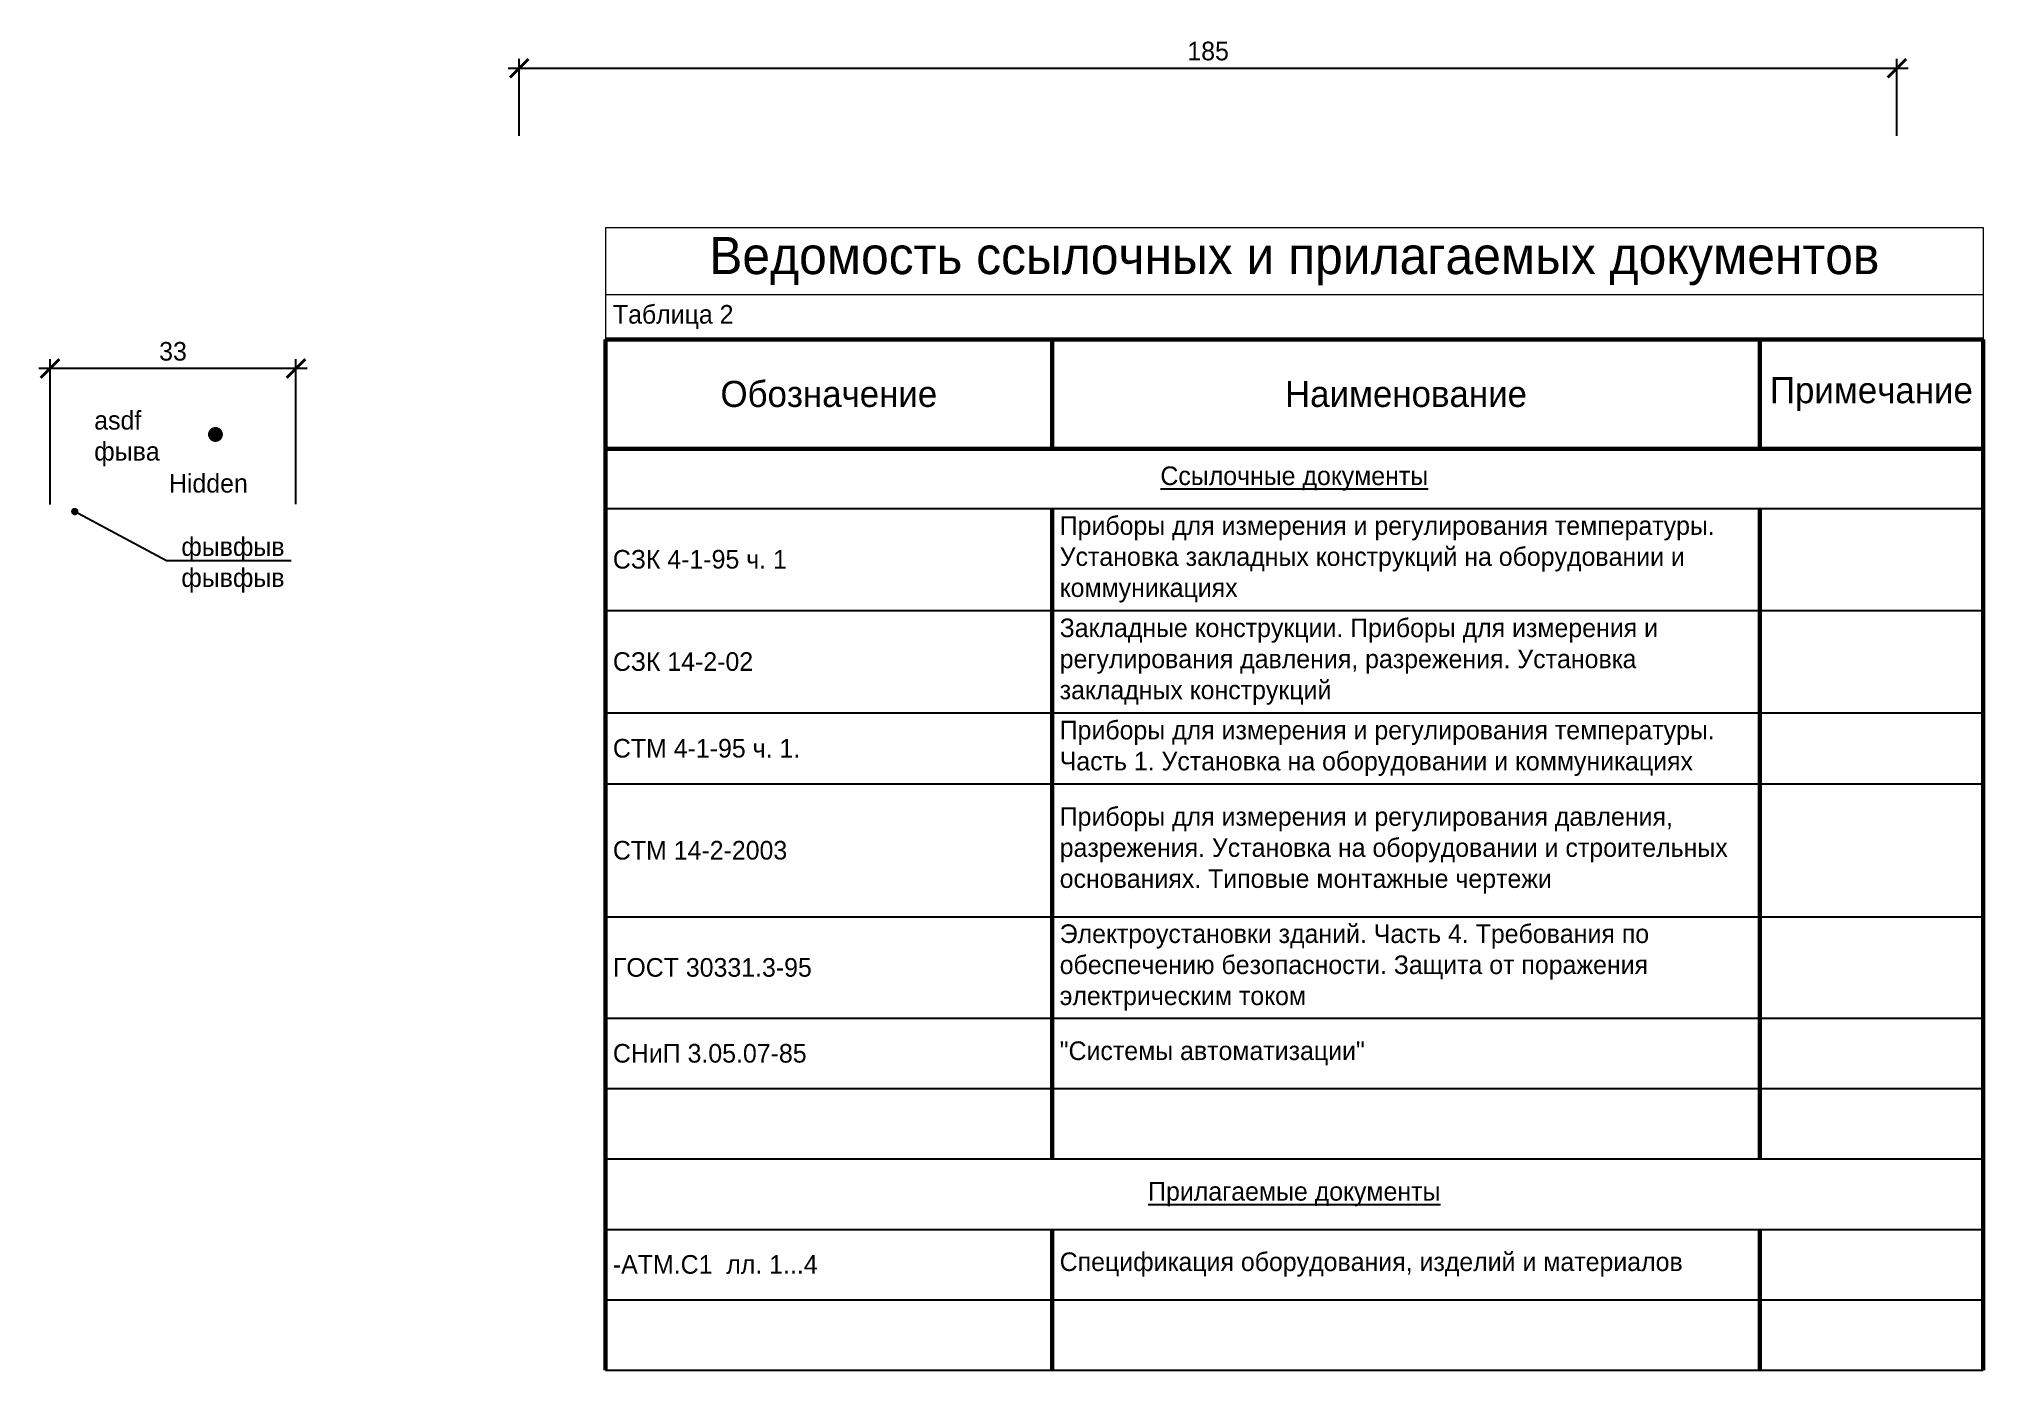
# Model space of a CAD drawing. Header units: millimetres. Extents: x -41 to 220, y -69 to 109.
import ezdxf
from ezdxf import colors
from ezdxf.entities.mleader import LeaderData, LeaderLine
from ezdxf.math import Vec2, Vec3

# ---------------------------------------------------------------- set-up
doc = ezdxf.new("R2010")
doc.units = ezdxf.units.MM
doc.layers.add('com_text', color=254, linetype='Continuous')
doc.layers.add('PID_links', color=250, linetype='Continuous')
doc.layers.add('com_unplotted', color=201, linetype='Continuous', lineweight=0, plot=False)
doc.styles.add('pe_gost', font='pe_gost2304.shx')
doc.dimstyles.new('pe_gost', dxfattribs={"dimtxt": 2.5, "dimasz": 2.5, "dimexe": 1.25, "dimexo": 0.625, "dimgap": 1, "dimtad": 1, "dimdec": 0, "dimzin": 1, "dimtxsty": 'pe_gost', "dimblk": 'ARCHTICK', "dimcen": 2.5, "dimdle": 1.5, "dimadec": 0, "dimazin": 0, "dimtfac": 1, "dimtdec": 0, "dimtmove": 1, "dimatfit": 3, "dimldrblk": 'DOTSMALL', "dimfxl": 0, "dimarcsym": 0})

# ---------------------------------------------------------------- blocks, each defined once
blk = doc.blocks.new('_ArchTick')
at = {"color": 0, "linetype": 'ByBlock', "const_width": 0.15}
blk.add_lwpolyline([(-0.5, -0.5), (0.5, 0.5)], dxfattribs=at)
blk = doc.blocks.new('*D3')
at = {"layer": 'com_text', "color": 0, "lineweight": -2, "transparency": 16777216}
for p, q in [((-39.5, 46.7), (-39.5, 66.21)), ((-6.48, 46.75), (-6.48, 66.21))]:
    blk.add_line(p, q, dxfattribs=at)
at = {"layer": 'com_text', "color": 0, "linetype": 'Continuous', "lineweight": -2, "transparency": 16777216}
blk.add_line((-4.98, 64.96), (-41, 64.96), dxfattribs=at)
at = {"layer": 'Defpoints', "color": 0, "transparency": 16777216}
for p in [(-39.5, 64.96), (-39.5, 46.08), (-6.48, 46.12)]:
    blk.add_point(p, dxfattribs=at)
at = {"layer": 'com_text', "color": 0, "lineweight": -2, "transparency": 16777216, "xscale": 2.5, "yscale": 2.5, "zscale": 2.5, "rotation": 180}
blk.add_blockref('_ArchTick', (-39.5, 64.96), dxfattribs=at)
at = {"layer": 'com_text', "color": 0, "lineweight": -2, "transparency": 16777216, "xscale": 2.5, "yscale": 2.5, "zscale": 2.5}
blk.add_blockref('_ArchTick', (-6.48, 64.96), dxfattribs=at)
at = {"layer": 'com_text', "color": 0, "transparency": 16777216, "insert": (-22.99, 67.26), "char_height": 2.5, "attachment_point": 5, "style": 'pe_gost'}
blk.add_mtext('33', dxfattribs=at)
blk = doc.blocks.new('_DotSmall')
at = {"color": 0, "linetype": 'ByBlock', "const_width": 0.5}
blk.add_lwpolyline([(-0.0625, 0, 1), (0.0625, 0, 1)], format="xyb", close=True, dxfattribs=at)
blk = doc.blocks.new('*D4')
at = {"layer": 'com_text', "color": 0, "linetype": 'Continuous', "lineweight": -2, "transparency": 16777216}
blk.add_line((22.01, 105.27), (210.01, 105.27), dxfattribs=at)
at = {"layer": 'com_text', "color": 0, "lineweight": -2, "transparency": 16777216}
for p, q in [((23.51, 96.19), (23.51, 106.52)), ((208.51, 96.19), (208.51, 106.52))]:
    blk.add_line(p, q, dxfattribs=at)
at = {"layer": 'Defpoints', "color": 0, "transparency": 16777216}
for p in [(208.51, 105.27), (23.51, 95.56), (208.51, 95.56)]:
    blk.add_point(p, dxfattribs=at)
at = {"layer": 'com_text', "color": 0, "lineweight": -2, "transparency": 16777216, "xscale": 2.5, "yscale": 2.5, "zscale": 2.5, "rotation": 180}
blk.add_blockref('_ArchTick', (23.51, 105.27), dxfattribs=at)
at = {"layer": 'com_text', "color": 0, "lineweight": -2, "transparency": 16777216, "xscale": 2.5, "yscale": 2.5, "zscale": 2.5}
blk.add_blockref('_ArchTick', (208.51, 105.27), dxfattribs=at)
at = {"layer": 'com_text', "color": 0, "transparency": 16777216, "insert": (116.01, 107.57), "char_height": 2.5, "attachment_point": 5, "style": 'pe_gost'}
blk.add_mtext('185', dxfattribs=at)
blk = doc.blocks.new('joint')
h = blk.add_hatch(color=256)
h.dxf.hatch_style = 1
h.paths.add_polyline_path([(-1, 0, 1), (1, 0, 1)])
blk = doc.blocks.new('*T5')
at = {"color": 0, "linetype": 'ByBlock', "lineweight": 60, "transparency": 16777216}
for p, q in [((0, -15), (185, -15)), ((0, -15), (0, -153.37)), ((60, -15), (60, -29.69)), ((155, -15), (155, -29.69)), ((185, -15), (185, -153.37)), ((0, -29.69), (185, -29.69)), ((60, -37.69), (60, -125.03)), ((155, -37.69), (155, -125.03)), ((60, -134.48), (60, -153.37)), ((155, -134.48), (155, -153.37))]:
    blk.add_line(p, q, dxfattribs=at)
at = {"color": 0, "linetype": 'ByBlock', "lineweight": -2, "transparency": 16777216}
for p, q in [((0, -37.69), (185, -37.69)), ((0, -51.38), (185, -51.38)), ((0, -65.15), (185, -65.15)), ((0, -74.68), (185, -74.68)), ((0, -92.52), (185, -92.52)), ((0, -106.14), (185, -106.14)), ((0, -115.58), (185, -115.58)), ((0, -125.03), (185, -125.03)), ((0, -134.48), (185, -134.48)), ((0, -143.92), (185, -143.92)), ((0, -153.37), (185, -153.37))]:
    blk.add_line(p, q, dxfattribs=at)
at = {"layer": 'Defpoints', "color": 8, "linetype": 'ByBlock', "lineweight": 0, "transparency": 16777216}
for p, q in [((0, 0), (185, 0)), ((0, 0), (0, -15)), ((185, 0), (185, -15)), ((0, -9), (185, -9))]:
    blk.add_line(p, q, dxfattribs=at)
at = {"color": 0, "transparency": 16777216, "style": 'pe_gost'}
for s, insert, char_height, width, attachment_point in [('Ведомость ссылочных и прилагаемых документов', (92.5, -4.5), 5, 182, 5), ('Таблица 2', (1, -12), 2.5, 183, 4), ('Обозначение', (30, -22.35), 3.5, 57, 5), ('Наименование', (107.5, -22.35), 3.5, 92, 5), ('Примечание', (170, -22.35), 3.5, 27, 5), ('{\\LСсылочные документы}', (92.5, -33.69), 2.5, 183, 5), ('Приборы для измерения и регулирования температуры. Установка закладных конструкций на оборудовании и коммуникациях', (61, -44.54), 2.5, 93, 4), ('СЗК 4-1-95 ч. 1', (1, -44.54), 2.5, 58, 4), ('{\\C256;Закладные конструкции. Приборы для измерения и\\Pрегулирования давления, разрежения. Установка\\Pзакладных конструкций}', (61, -58.27), 2.5, 93, 4), ('СЗК 14-2-02', (1, -58.27), 2.5, 58, 4), ('{\\C256;Приборы для измерения и регулирования температуры. Часть 1. Установка на оборудовании и коммуникациях}', (61, -69.91), 2.5, 93, 4), ('СТМ 4-1-95 ч. 1.', (1, -69.91), 2.5, 58, 4), ('{\\C256;Приборы для измерения и регулирования давления, разрежения. Установка на оборудовании и строительных основаниях. Типовые монтажные чертежи}', (61, -83.6), 2.5, 93, 4), ('СТМ 14-2-2003', (1, -83.6), 2.5, 58, 4), ('{\\C256;Электроустановки зданий. Часть 4. Требования по обеспечению безопасности. Защита от поражения электрическим током}', (61, -99.33), 2.5, 93, 4), ('ГОСТ 30331.3-95', (1, -99.33), 2.5, 58, 4), ('СНиП 3.05.07-85', (1, -110.86), 2.5, 58, 4), ('"Системы автоматизации"', (61, -110.86), 2.5, 93, 4), ('{\\LПрилагаемые документы}', (92.5, -129.75), 2.5, 183, 5), ('-АТМ.С1  лл. 1...4', (1, -139.2), 2.5, 58, 4), ('Спецификация оборудования, изделий и материалов', (61, -139.2), 2.5, 93, 4)]:
    blk.add_mtext(s, dxfattribs=dict(at, insert=insert, char_height=char_height, width=width, attachment_point=attachment_point))

msp = doc.modelspace()

# ---------------------------------------------------------------- block references
msp.add_blockref('*T5', (35.08, 83.88, 0))
at = {"layer": 'PID_links'}
msp.add_blockref('joint', (-17.29, 56.11), dxfattribs=at)

# ---------------------------------------------------------------- texts
at = {"layer": 'com_text', "insert": (-33.57, 59.27), "char_height": 2.5, "attachment_point": 1, "style": 'pe_gost'}
msp.add_mtext_dynamic_manual_height_columns('asdf\\Pфыва', width=28.0535, gutter_width=12.5, heights=[0], dxfattribs=at)
at = {"layer": 'com_unplotted', "style": 'pe_gost'}
msp.add_text('Hidden', height=2.5, dxfattribs=at).set_placement((-23.54, 48.31))

# ---------------------------------------------------------------- dimensions: what is measured, and where the dimension line sits
at = {"layer": 'com_text'}
for base, p1, p2, picture, middle in [((208.51, 105.27), (23.51, 95.56), (208.51, 95.56), '*D4', (116.01, 107.57)), ((-39.5, 64.96), (-6.48, 46.12), (-39.5, 46.08), '*D3', (-22.99, 67.26))]:
    dim = msp.add_linear_dim(base=base, p1=p1, p2=p2, dimstyle='pe_gost', dxfattribs=at)
    dim.commit()
    dim.dimension.update_dxf_attribs({"geometry": picture, "text_midpoint": middle})

# ---------------------------------------------------------------- leaders
ml = msp.add_multileader_mtext('Standard', dxfattribs=at)
ml.set_content('фывфыв\\Pфывфыв', color=256, style='pe_gost')
ml.set_leader_properties(color=256)
ml.set_arrow_properties(name='joint')
ml.build(insert=Vec2(0, 0))
ml.multileader.update_dxf_attribs({"text_left_attachment_type": 6, "text_right_attachment_type": 6, "dogleg_length": 1, "arrow_head_size": 0.5})
ctx = ml.context
ctx.base_point, ctx.char_height, ctx.arrow_head_size, ctx.landing_gap_size, ctx.plane_origin = Vec3(-22.87, 39.19), 2.5, 0.5, 1, Vec3(-42.04, 22.49)
ctx.left_attachment, ctx.right_attachment = 6, 6
notes = []
notes.append((ctx, [(0, (1, 1, 0), (-23.87, 39.19), (1, 0), 1, [(0, [(-36.18, 45.76)], 0, [])])]))
ctx.mtext.insert, ctx.mtext.flow_direction = Vec3(-21.87, 42.31), 5
for ctx, leaders in notes:
    for number, flags, end, landing, length, lines in leaders:
        leader = LeaderData()
        leader.index, (leader.has_last_leader_line, leader.has_dogleg_vector, leader.attachment_direction) = number, flags
        leader.last_leader_point, leader.dogleg_vector, leader.dogleg_length = Vec3(end), Vec3(landing), length
        for number, points, colour, breaks in lines:
            line = LeaderLine()
            line.index, line.vertices, line.color, line.breaks = number, Vec3.list(points), colors.encode_raw_color(colour), breaks
            leader.lines.append(line)
        ctx.leaders.append(leader)

doc.saveas('drawing.dxf')
